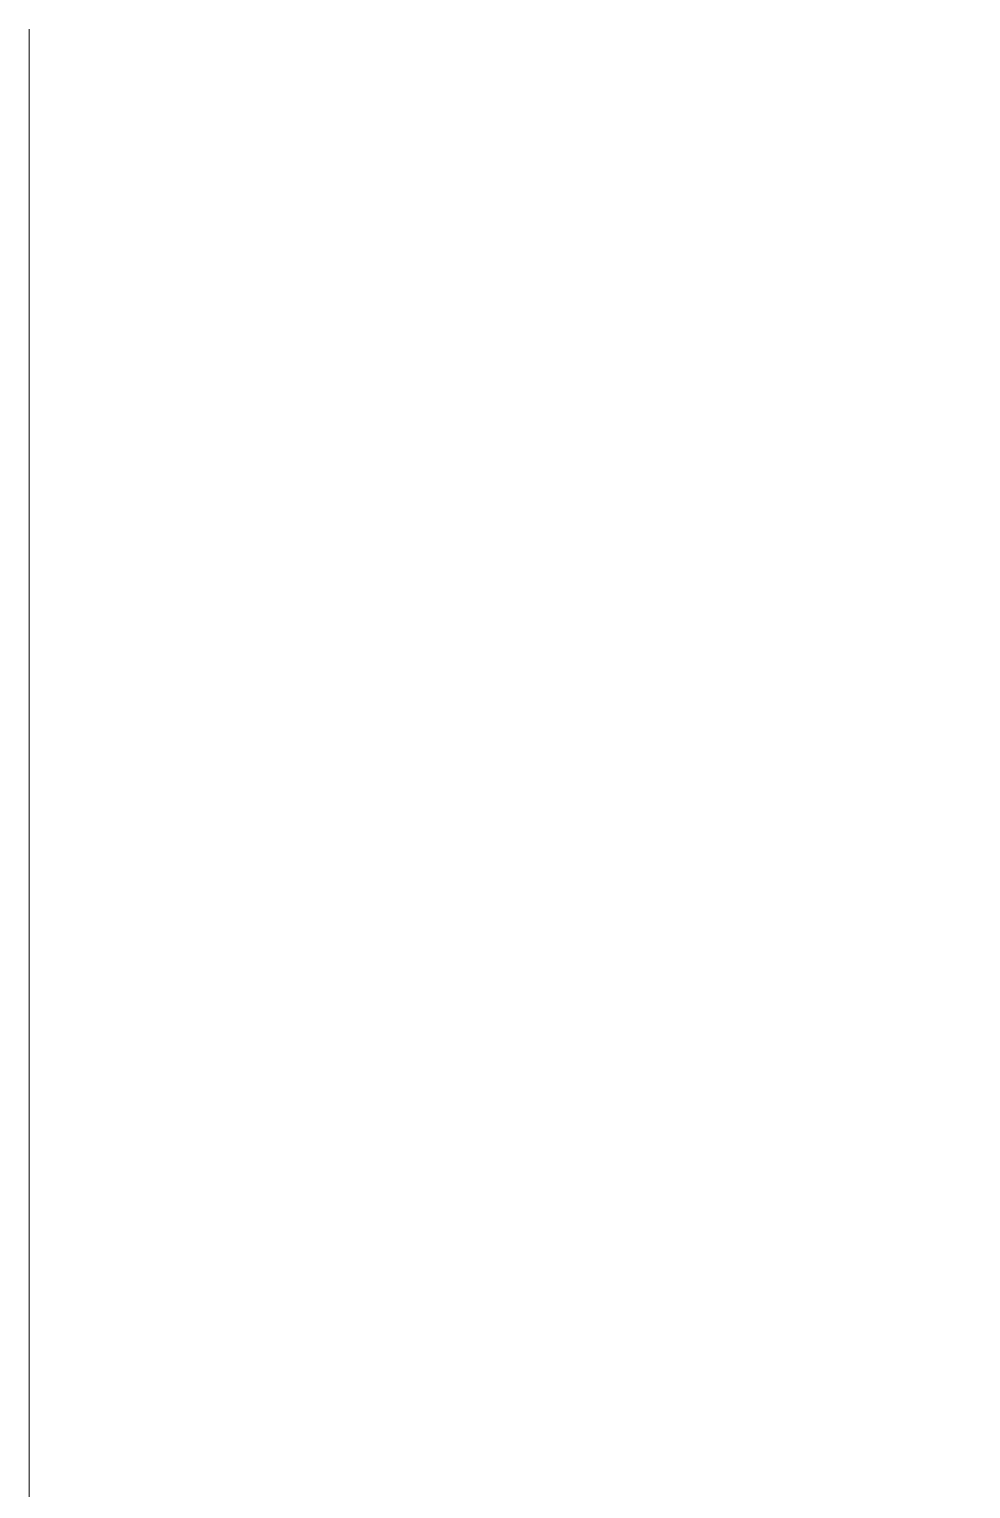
# Model space of a CAD drawing. Header units: millimetres. Extents: x -177800 to -26107, y -132450 to -18386.
# Drawn here: x -165986.37 to -165979.45, y -126403.1 to -126392.37 of the extents above; entities that cross this region are included whole.
import ezdxf

# ---------------------------------------------------------------- set-up
doc = ezdxf.new("R2010")
doc.units = ezdxf.units.MM
doc.layers.add('0-1', color=7, linetype='Continuous', lineweight=5)
doc.layers.add('A-_GENM----_M', color=6, linetype='Continuous', lineweight=9, true_color=0xff00ff)
doc.layers.add('A-_WALLPRTN_E-1', color=6, linetype='Continuous', lineweight=18, true_color=0xff00ff)

# ---------------------------------------------------------------- blocks, each defined once
blk = doc.blocks.new('IDA - Toilet Partition - Corner - 950Lx700Width-4450346-BLK 2 UPPER ROOF PLAN')
at = {"layer": 'A-_GENM----_M'}
for radius, start in [(20.5, 20.1784), (20, 18.9656), (20, 20.6829)]:
    blk.add_arc((900, 1793.5), radius, start, 90, dxfattribs=at)
blk.add_open_spline([(900, 1800), (901.661, 1800), (904.875, 1800), (909.58, 1800), (913.525, 1800), (915.554, 1800), (916.381, 1800)], degree=3, dxfattribs=at)
blk = doc.blocks.new('1599_DB_A_BLK3_1STGD_R21_rvt-1-BLK 2 UPPER ROOF PLAN')
at = {"layer": 'A-_WALLPRTN_E-1'}
blk.add_line((-165986.372, -126517.373), (-165986.372, -126392.373), dxfattribs=at)
at = {"layer": 'A-_GENM----_M', "rotation": 269.9999999999996}
blk.add_blockref('IDA - Toilet Partition - Corner - 950Lx700Width-4450346-BLK 2 UPPER ROOF PLAN', (-167786.372, -125492.373), dxfattribs=at)

msp = doc.modelspace()

# ---------------------------------------------------------------- block references
at = {"layer": '0-1'}
msp.add_blockref('1599_DB_A_BLK3_1STGD_R21_rvt-1-BLK 2 UPPER ROOF PLAN', (0, 0), dxfattribs=at)

doc.saveas('drawing.dxf')
